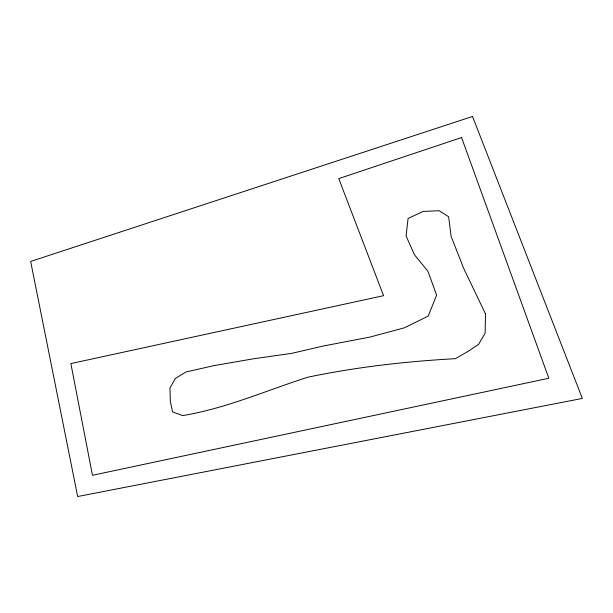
<?xml version="1.0" encoding="UTF-8"?>
<svg xmlns="http://www.w3.org/2000/svg" width="613" height="613" viewBox="0 0 613 613"><rect width="100%" height="100%" fill="white"/><g stroke="black" fill="none" stroke-linecap="round" stroke-linejoin="round"><path stroke-width="0.92" d="M485.519 314.002L485.098 333.265L478.554 344.422L468.562 351.103L455.428 358.674C405.821 361.432 356.291 367.064 307.634 377.248C266.188 390.558 225.73 408.511 182.582 415.606L172.59 411.882L170.376 401.576L169.939 388.021L175.349 378.474L185.984 371.968L214.052 365.616L253.23 358.835L291.642 353.364L322.836 346.115L369.846 337.104L404.411 327.802L428.226 316.093L436.609 295.114L427.951 271.321L414.534 254.908L406.067 235.982L408.082 218.458L423.047 211.454L439.138 210.703L448.632 216.749L451.091 236.289L463.643 268.264L485.519 314.002M461.558 137.557L338.767 178.605L383.569 295.681L70.863 363.578L92.471 475.29L548.842 378.252L461.558 137.557M472.523 116.47L30.65 261.445L77.667 496.53L582.35 398.435L472.523 116.47"/></g></svg>
